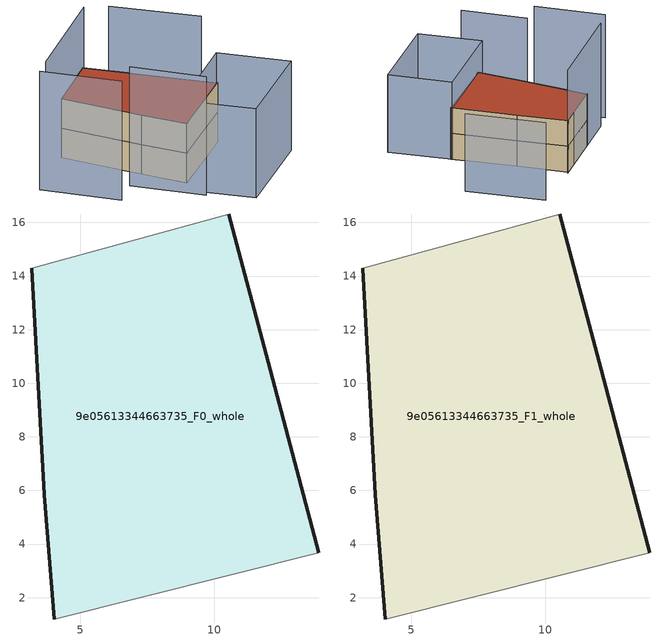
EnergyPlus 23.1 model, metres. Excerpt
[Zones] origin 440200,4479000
9e05613344663735_F0_whole
 floor ground (EU_floor_Construction): 13.9,3.67 12.02,10.78 10.55,16.32 3.2,14.29 3.67,5.83 4.03,1.2 z0
 wall outside (EU_wall_Construction): 4.03,1.2 3.67,5.83 3.2,14.29 / 10.55,16.32 12.02,10.78 13.9,3.67 z0:3
 wall adiabatic (EU_wall_Construction): 13.9,3.67 4.03,1.2 / 3.2,14.29 10.55,16.32 z0:3
9e05613344663735_F1_whole
 floor to 9e05613344663735_F0_whole (EU_floor_Construction): 13.9,3.67 12.02,10.78 10.55,16.32 3.2,14.29 3.67,5.83 4.03,1.2 z3
 wall outside (EU_wall_Construction): 4.03,1.2 3.67,5.83 3.2,14.29 / 10.55,16.32 12.02,10.78 13.9,3.67 z3:6
 wall adiabatic (EU_wall_Construction): 13.9,3.67 4.03,1.2 / 3.2,14.29 10.55,16.32 z3:6
 roof outside (EU_roof_Construction): 10.55,16.32 12.02,10.78 13.9,3.67 4.03,1.2 3.67,5.83 3.2,14.29 z6
shading: 20.67,9.48 18.36,18.11 / 13.86,3.82 15.72,-3.17 / 15.72,-3.17 4.29,-6.2 / 4.29,-6.2 2.44,0.78 / 2.44,0.78 13.86,3.82 z0:9; 0.8,5.41 2.44,-1.87 / -4.35,12.1 -2.53,4.33 / 10.85,16.4 -2.12,12.82 z0:12
[Building]
EU S2 Campaign: North Axis=0; Terrain=City; Solar Distribution=FullExterior
[Site:Location]
Madrid: Latitude=40.5; Longitude=-3.5; Time Zone=1; Elevation=609
[SizingPeriod:WeatherFileDays]
AnnualSizingPeriod: Begin Month=1; Begin Day of Month=1; End Month=12; End Day of Month=31; Day of Week for Start Day=Monday; Use Weather File Daylight Saving Period=No; Use Weather File Rain and Snow Indicators=No
[MATERIAL]
EU_InternalMass_Material: Roughness=MediumRough; Thickness=0.1; Conductivity=1; Density=1800; Specific Heat=900; Thermal Absorptance=0.9; Solar Absorptance=0.7; Visible Absorptance=0.7
[MATERIAL:NOMASS] Roughness=MediumRough; Thermal Absorptance=0.9; Solar Absorptance=0.7; Visible Absorptance=0.7
Name | Thermal Resistance
EU_wall_NoMass | 0.419739
EU_roof_NoMass | 0.352165
EU_floor_NoMass | 0.608284
[CONSTRUCTION]
EU_wall_Construction: EU_wall_NoMass
EU_roof_Construction: EU_roof_NoMass
EU_floor_Construction: EU_floor_NoMass
EU_InternalMass_Construction: EU_InternalMass_Material
[ZONE] Type=1; Multiplier=1; Ceiling Height=autocalculate; Volume=347.752; Floor Area=autocalculate; Part of Total Floor Area=Yes
9e05613344663735_F0_whole; 9e05613344663735_F1_whole
[INTERNALMASS] Construction=EU_InternalMass_Construction; Surface Area=102.561
Name | Zone or ZoneList
9e05613344663735_F0_whole_EU_InternalMass | 9e05613344663735_F0_whole
9e05613344663735_F1_whole_EU_InternalMass | 9e05613344663735_F1_whole
[OTHEREQUIPMENT] Fuel Type=Electricity; Design Level Calculation Method=Watts/Area; Power per Zone Floor Area=1; Fraction Latent=0; Fraction Radiant=0; Fraction Lost=0; Carbon Dioxide Generation Rate=0; EndUse Subcategory=EU_Step8_InternalGains
Name | Zone or ZoneList or Space or SpaceList | Schedule
EU_Step8_InternalGain_9e05613344663735_F0_whole_f000 | 9e05613344663735_F0_whole | EU_Step8_GainSchedule_9e05613344663735_F0_whole_f000
EU_Step8_InternalGain_9e05613344663735_F1_whole_f000 | 9e05613344663735_F1_whole | EU_Step8_GainSchedule_9e05613344663735_F1_whole_f000
[ZONEVENTILATION:DESIGNFLOWRATE] Schedule=EU_AlwaysOn; Design Flow Rate Calculation Method=AirChanges/Hour; Air Changes per Hour=0.703302; Ventilation Type=Natural; Fan Pressure Rise=0; Fan Total Efficiency=1; Constant Term Coefficient=1; Temperature Term Coefficient=0; Velocity Term Coefficient=0; Velocity Squared Term Coefficient=0; Minimum Indoor Temperature=-100; Maximum Indoor Temperature=100; Delta Temperature=-100; Minimum Outdoor Temperature=-100; Maximum Outdoor Temperature=100; Maximum Wind Speed=40
Name | Zone or ZoneList or Space or SpaceList
EU_ConstantAir_9e05613344663735_F0_whole | 9e05613344663735_F0_whole
EU_ConstantAir_9e05613344663735_F1_whole | 9e05613344663735_F1_whole
[HVACTEMPLATE:THERMOSTAT] Constant Heating Setpoint=20; Constant Cooling Setpoint=50
EU_HeatOnly_9e05613344663735_F0_whole; EU_HeatOnly_9e05613344663735_F1_whole
[HVACTEMPLATE:ZONE:IDEALLOADSAIRSYSTEM] System Availability Schedule=EU_AlwaysOn; Maximum Heating Supply Air Temperature=50; Minimum Cooling Supply Air Temperature=13; Maximum Heating Supply Air Humidity Ratio=0.0156; Minimum Cooling Supply Air Humidity Ratio=0.0077; Heating Limit=NoLimit; Cooling Limit=NoLimit; Heating Availability Schedule=EU_AlwaysOn; Cooling Availability Schedule=EU_CoolingOff; Dehumidification Control Type=ConstantSensibleHeatRatio; Cooling Sensible Heat Ratio=0.7; Dehumidification Setpoint=60; Humidification Control Type=None; Humidification Setpoint=30; Outdoor Air Method=None; Outdoor Air Flow Rate per Person=0.00944; Outdoor Air Flow Rate per Zone Floor Area=0; Outdoor Air Flow Rate per Zone=0; Demand Controlled Ventilation Type=None; Outdoor Air Economizer Type=NoEconomizer; Heat Recovery Type=None; Sensible Heat Recovery Effectiveness=0.7; Latent Heat Recovery Effectiveness=0.65
Name | Template Thermostat
9e05613344663735_F0_whole | EU_HeatOnly_9e05613344663735_F0_whole
9e05613344663735_F1_whole | EU_HeatOnly_9e05613344663735_F1_whole
[SIZING:ZONE] Zone Cooling Design Supply Air Temperature Input Method=SupplyAirTemperature; Zone Cooling Design Supply Air Temperature=13; Zone Heating Design Supply Air Temperature Input Method=SupplyAirTemperature; Zone Heating Design Supply Air Temperature=50; Zone Cooling Design Supply Air Humidity Ratio=0.008; Zone Heating Design Supply Air Humidity Ratio=0.008; Cooling Design Air Flow Method=DesignDay; Cooling Design Air Flow Rate=0; Cooling Minimum Air Flow per Zone Floor Area=0.000762; Cooling Minimum Air Flow=0; Cooling Minimum Air Flow Fraction=0.2; Heating Design Air Flow Method=DesignDay; Heating Design Air Flow Rate=0; Heating Maximum Air Flow per Zone Floor Area=0.002032; Heating Maximum Air Flow=0.141576; Heating Maximum Air Flow Fraction=0.3; Account for Dedicated Outdoor Air System=No; Dedicated Outdoor Air System Control Strategy=NeutralSupplyAir; Dedicated Outdoor Air Low Setpoint Temperature for Design=autosize; Dedicated Outdoor Air High Setpoint Temperature for Design=autosize; Zone Load Sizing Method=Sensible Load Only No Latent Load; Zone Latent Cooling Design Supply Air Humidity Ratio Input Method=HumidityRatioDifference; Zone Cooling Design Supply Air Humidity Ratio Difference=0.005; Zone Latent Heating Design Supply Air Humidity Ratio Input Method=HumidityRatioDifference; Zone Humidification Design Supply Air Humidity Ratio Difference=0.005
9e05613344663735_F0_whole; 9e05613344663735_F1_whole
[SCHEDULE:CONSTANT]
Name | Hourly Value
EU_AlwaysOn | 1
EU_CoolingOff | 0
[SCHEDULE:FILE] Column Number=1; Rows to Skip at Top=0; Number of Hours of Data=8760; Column Separator=Comma; Interpolate to Timestep=No; Minutes per Item=60; Adjust Schedule for Daylight Savings=Yes
Name | File
EU_Step8_GainSchedule_9e05613344663735_F0_whole_f000 | ../../schedules/9e05613344663735/9e05613344663735_F0_whole_f000_gain.csv
EU_Step8_GainSchedule_9e05613344663735_F1_whole_f000 | ../../schedules/9e05613344663735/9e05613344663735_F1_whole_f000_gain.csv
